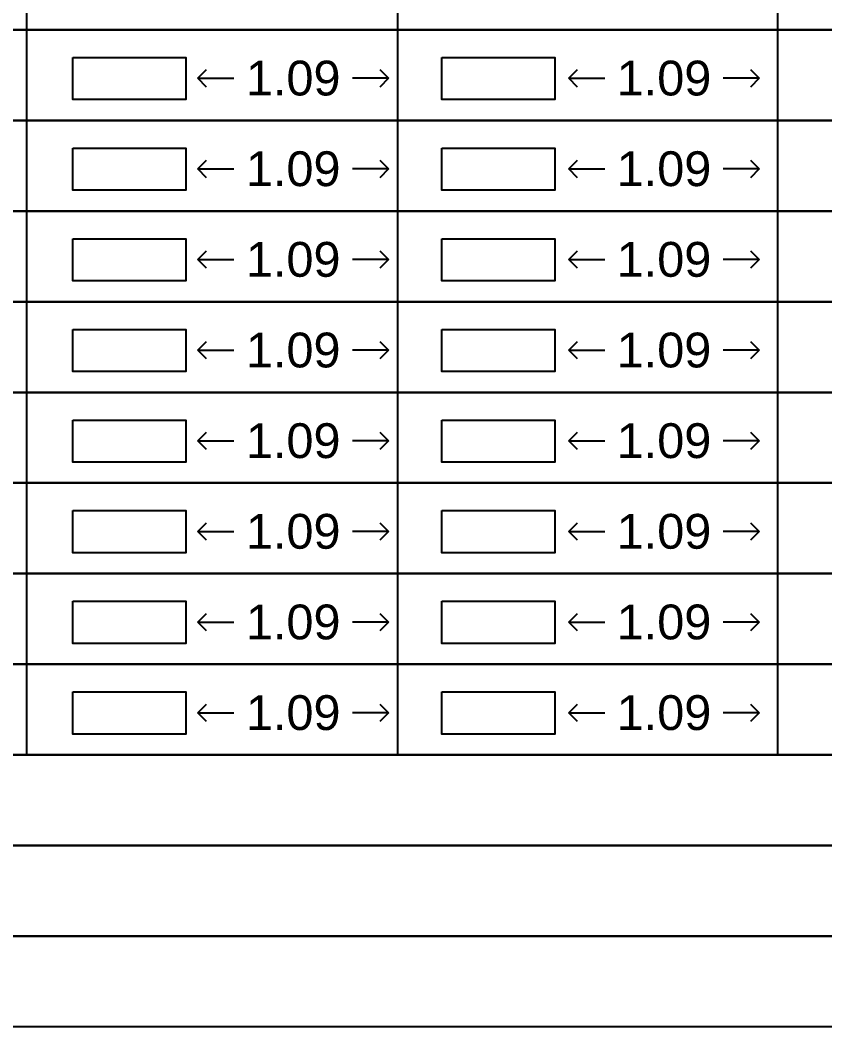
# Model space of a CAD drawing. Header units: millimetres. Extents: x -9481 to -9285, y 28728 to 28829.
# Drawn here: x -9451.48 to -9446.85, y 28745.74 to 28751.53 of the extents above; entities that cross this region are included whole.
import ezdxf

# ---------------------------------------------------------------- set-up
doc = ezdxf.new("R2010")
doc.units = ezdxf.units.MM
doc.header["$PDMODE"] = 34
doc.header["$PDSIZE"] = -15
doc.linetypes.add('CONTINULUS', pattern=[0])
for name, color, linetype in [('BLK_1_FLR_3_REGULAR_ROOM_1', 7, 'Continuous'), ('BLK_1_FLR_3_ROOM_1_MEZ_AREA_1', 11, 'Continuous'), ('BLK_1_FLR_3_ROOM_2_MEZ_AREA_1', 11, 'Continuous'), ('BLK_1_FLR_4_ROOM_1_MEZ_AREA_1', 11, 'Continuous'), ('BLK_1_FLR_4_ROOM_2_MEZ_AREA_1', 11, 'Continuous')]:
    doc.layers.add(name, color=color, linetype=linetype)
doc.layers.add('BLK_1_FLR_4_REGULAR_ROOM_1', color=7, linetype='Continuous', plot=False)
doc.layers.add('PLAN', color=7, linetype='Continuous', lineweight=40)
doc.styles.add('Arial', font='arial.ttf', dxfattribs={"height": 0.2})
doc.styles.add('style2', font='arial.ttf', dxfattribs={"height": 0.3})
doc.dimstyles.new('INT DIM', dxfattribs={"dimtxt": 0.3, "dimasz": 0.1, "dimexe": 0.18, "dimexo": 0.0625, "dimgap": 0.09, "dimtad": 0, "dimzin": 0, "dimdsep": 46, "dimtxsty": 'style2', "dimblk": 'OPEN90', "dimcen": 0.09, "dimse1": 1, "dimse2": 1, "dimclrd": 250, "dimclrt": 256, "dimadec": 0, "dimazin": 0, "dimtfac": 1, "dimtofl": 0, "dimtmove": 0, "dimatfit": 3, "dimfxl": 0.18, "dimtolj": 1, "dimtzin": 0, "dimlwd": -1, "dimarcsym": 0})

# ---------------------------------------------------------------- blocks, each defined once
blk = doc.blocks.new('_Open90')
at = {"layer": 'PLAN', "color": 0, "lineweight": -2}
for p, q in [((0, 0), (-1, 0)), ((-0.5, 0.5), (0, 0)), ((0, 0), (-0.5, -0.5))]:
    blk.add_line(p, q, dxfattribs=at)
blk = doc.blocks.new('*D187')
at = {"layer": 'BLK_1_FLR_3_REGULAR_ROOM_1', "color": 250, "transparency": 16777216}
for p, q in [((-9450.3558, 28751.1923), (-9450.2489, 28751.1923)), ((-9449.4608, 28751.1923), (-9449.5678, 28751.1923))]:
    blk.add_line(p, q, dxfattribs=at)
at = {"layer": 'Defpoints', "color": 0, "transparency": 16777216}
for p in [(-9450.4558, 28751.3124), (-9449.3608, 28751.3124), (-9449.3608, 28751.1923)]:
    blk.add_point(p, dxfattribs=at)
at = {"layer": 'BLK_1_FLR_3_REGULAR_ROOM_1', "color": 250, "transparency": 16777216, "xscale": 0.1, "yscale": 0.1, "zscale": 0.1, "rotation": 180}
blk.add_blockref('_Open90', (-9450.4558, 28751.1923), dxfattribs=at)
at = {"layer": 'BLK_1_FLR_3_REGULAR_ROOM_1', "color": 250, "transparency": 16777216, "xscale": 0.1, "yscale": 0.1, "zscale": 0.1}
blk.add_blockref('_Open90', (-9449.3608, 28751.1923), dxfattribs=at)
at = {"layer": 'BLK_1_FLR_3_REGULAR_ROOM_1', "transparency": 16777216, "insert": (-9449.9083, 28751.1923), "char_height": 0.2, "attachment_point": 5, "style": 'Arial', "bg_fill": 3, "box_fill_scale": 1.1, "bg_fill_color": 256, "bg_fill_true_color": 13158600, "bg_fill_transparency": 0}
blk.add_mtext('\\A1;1.09', dxfattribs=at)
blk = doc.blocks.new('*D188')
at = {"layer": 'BLK_1_FLR_4_REGULAR_ROOM_1', "color": 250, "transparency": 16777216}
for p, q in [((-9448.2254, 28751.1923), (-9448.1184, 28751.1923)), ((-9447.3304, 28751.1923), (-9447.4373, 28751.1923))]:
    blk.add_line(p, q, dxfattribs=at)
at = {"layer": 'Defpoints', "color": 0, "transparency": 16777216}
for p in [(-9448.3254, 28751.3124), (-9447.2304, 28751.3124), (-9447.2304, 28751.1923)]:
    blk.add_point(p, dxfattribs=at)
at = {"layer": 'BLK_1_FLR_4_REGULAR_ROOM_1', "color": 250, "transparency": 16777216, "xscale": 0.1, "yscale": 0.1, "zscale": 0.1, "rotation": 180}
blk.add_blockref('_Open90', (-9448.3254, 28751.1923), dxfattribs=at)
at = {"layer": 'BLK_1_FLR_4_REGULAR_ROOM_1', "color": 250, "transparency": 16777216, "xscale": 0.1, "yscale": 0.1, "zscale": 0.1}
blk.add_blockref('_Open90', (-9447.2304, 28751.1923), dxfattribs=at)
at = {"layer": 'BLK_1_FLR_4_REGULAR_ROOM_1', "transparency": 16777216, "insert": (-9447.7779, 28751.1923), "char_height": 0.2, "attachment_point": 5, "style": 'Arial', "bg_fill": 3, "box_fill_scale": 1.1, "bg_fill_color": 256, "bg_fill_true_color": 13158600, "bg_fill_transparency": 0}
blk.add_mtext('\\A1;1.09', dxfattribs=at)
blk = doc.blocks.new('*D194')
at = {"layer": 'BLK_1_FLR_3_REGULAR_ROOM_1', "color": 250, "transparency": 16777216}
for p, q in [((-9450.3558, 28750.6717), (-9450.2489, 28750.6717)), ((-9449.4608, 28750.6717), (-9449.5678, 28750.6717))]:
    blk.add_line(p, q, dxfattribs=at)
at = {"layer": 'Defpoints', "color": 0, "transparency": 16777216}
for p in [(-9450.4558, 28750.7918), (-9449.3608, 28750.7918), (-9449.3608, 28750.6717)]:
    blk.add_point(p, dxfattribs=at)
at = {"layer": 'BLK_1_FLR_3_REGULAR_ROOM_1', "color": 250, "transparency": 16777216, "xscale": 0.1, "yscale": 0.1, "zscale": 0.1, "rotation": 180}
blk.add_blockref('_Open90', (-9450.4558, 28750.6717), dxfattribs=at)
at = {"layer": 'BLK_1_FLR_3_REGULAR_ROOM_1', "color": 250, "transparency": 16777216, "xscale": 0.1, "yscale": 0.1, "zscale": 0.1}
blk.add_blockref('_Open90', (-9449.3608, 28750.6717), dxfattribs=at)
at = {"layer": 'BLK_1_FLR_3_REGULAR_ROOM_1', "transparency": 16777216, "insert": (-9449.9083, 28750.6717), "char_height": 0.2, "attachment_point": 5, "style": 'Arial', "bg_fill": 3, "box_fill_scale": 1.1, "bg_fill_color": 256, "bg_fill_true_color": 13158600, "bg_fill_transparency": 0}
blk.add_mtext('\\A1;1.09', dxfattribs=at)
blk = doc.blocks.new('*D195')
at = {"layer": 'BLK_1_FLR_4_REGULAR_ROOM_1', "color": 250, "transparency": 16777216}
for p, q in [((-9448.2254, 28750.6717), (-9448.1184, 28750.6717)), ((-9447.3304, 28750.6717), (-9447.4373, 28750.6717))]:
    blk.add_line(p, q, dxfattribs=at)
at = {"layer": 'Defpoints', "color": 0, "transparency": 16777216}
for p in [(-9448.3254, 28750.7918), (-9447.2304, 28750.7918), (-9447.2304, 28750.6717)]:
    blk.add_point(p, dxfattribs=at)
at = {"layer": 'BLK_1_FLR_4_REGULAR_ROOM_1', "color": 250, "transparency": 16777216, "xscale": 0.1, "yscale": 0.1, "zscale": 0.1, "rotation": 180}
blk.add_blockref('_Open90', (-9448.3254, 28750.6717), dxfattribs=at)
at = {"layer": 'BLK_1_FLR_4_REGULAR_ROOM_1', "color": 250, "transparency": 16777216, "xscale": 0.1, "yscale": 0.1, "zscale": 0.1}
blk.add_blockref('_Open90', (-9447.2304, 28750.6717), dxfattribs=at)
at = {"layer": 'BLK_1_FLR_4_REGULAR_ROOM_1', "transparency": 16777216, "insert": (-9447.7779, 28750.6717), "char_height": 0.2, "attachment_point": 5, "style": 'Arial', "bg_fill": 3, "box_fill_scale": 1.1, "bg_fill_color": 256, "bg_fill_true_color": 13158600, "bg_fill_transparency": 0}
blk.add_mtext('\\A1;1.09', dxfattribs=at)
blk = doc.blocks.new('*D201')
at = {"layer": 'BLK_1_FLR_3_REGULAR_ROOM_1', "color": 250, "transparency": 16777216}
for p, q in [((-9450.3558, 28750.1511), (-9450.2489, 28750.1511)), ((-9449.4608, 28750.1511), (-9449.5678, 28750.1511))]:
    blk.add_line(p, q, dxfattribs=at)
at = {"layer": 'Defpoints', "color": 0, "transparency": 16777216}
for p in [(-9450.4558, 28750.2711), (-9449.3608, 28750.2711), (-9449.3608, 28750.1511)]:
    blk.add_point(p, dxfattribs=at)
at = {"layer": 'BLK_1_FLR_3_REGULAR_ROOM_1', "color": 250, "transparency": 16777216, "xscale": 0.1, "yscale": 0.1, "zscale": 0.1, "rotation": 180}
blk.add_blockref('_Open90', (-9450.4558, 28750.1511), dxfattribs=at)
at = {"layer": 'BLK_1_FLR_3_REGULAR_ROOM_1', "color": 250, "transparency": 16777216, "xscale": 0.1, "yscale": 0.1, "zscale": 0.1}
blk.add_blockref('_Open90', (-9449.3608, 28750.1511), dxfattribs=at)
at = {"layer": 'BLK_1_FLR_3_REGULAR_ROOM_1', "transparency": 16777216, "insert": (-9449.9083, 28750.1511), "char_height": 0.2, "attachment_point": 5, "style": 'Arial', "bg_fill": 3, "box_fill_scale": 1.1, "bg_fill_color": 256, "bg_fill_true_color": 13158600, "bg_fill_transparency": 0}
blk.add_mtext('\\A1;1.09', dxfattribs=at)
blk = doc.blocks.new('*D202')
at = {"layer": 'BLK_1_FLR_4_REGULAR_ROOM_1', "color": 250, "transparency": 16777216}
for p, q in [((-9448.2254, 28750.1511), (-9448.1184, 28750.1511)), ((-9447.3304, 28750.1511), (-9447.4373, 28750.1511))]:
    blk.add_line(p, q, dxfattribs=at)
at = {"layer": 'Defpoints', "color": 0, "transparency": 16777216}
for p in [(-9448.3254, 28750.2711), (-9447.2304, 28750.2711), (-9447.2304, 28750.1511)]:
    blk.add_point(p, dxfattribs=at)
at = {"layer": 'BLK_1_FLR_4_REGULAR_ROOM_1', "color": 250, "transparency": 16777216, "xscale": 0.1, "yscale": 0.1, "zscale": 0.1, "rotation": 180}
blk.add_blockref('_Open90', (-9448.3254, 28750.1511), dxfattribs=at)
at = {"layer": 'BLK_1_FLR_4_REGULAR_ROOM_1', "color": 250, "transparency": 16777216, "xscale": 0.1, "yscale": 0.1, "zscale": 0.1}
blk.add_blockref('_Open90', (-9447.2304, 28750.1511), dxfattribs=at)
at = {"layer": 'BLK_1_FLR_4_REGULAR_ROOM_1', "transparency": 16777216, "insert": (-9447.7779, 28750.1511), "char_height": 0.2, "attachment_point": 5, "style": 'Arial', "bg_fill": 3, "box_fill_scale": 1.1, "bg_fill_color": 256, "bg_fill_true_color": 13158600, "bg_fill_transparency": 0}
blk.add_mtext('\\A1;1.09', dxfattribs=at)
blk = doc.blocks.new('*D208')
at = {"layer": 'BLK_1_FLR_3_REGULAR_ROOM_1', "color": 250, "transparency": 16777216}
for p, q in [((-9450.3558, 28749.6304), (-9450.2489, 28749.6304)), ((-9449.4608, 28749.6304), (-9449.5678, 28749.6304))]:
    blk.add_line(p, q, dxfattribs=at)
at = {"layer": 'Defpoints', "color": 0, "transparency": 16777216}
for p in [(-9450.4558, 28749.7505), (-9449.3608, 28749.7505), (-9449.3608, 28749.6304)]:
    blk.add_point(p, dxfattribs=at)
at = {"layer": 'BLK_1_FLR_3_REGULAR_ROOM_1', "color": 250, "transparency": 16777216, "xscale": 0.1, "yscale": 0.1, "zscale": 0.1, "rotation": 180}
blk.add_blockref('_Open90', (-9450.4558, 28749.6304), dxfattribs=at)
at = {"layer": 'BLK_1_FLR_3_REGULAR_ROOM_1', "color": 250, "transparency": 16777216, "xscale": 0.1, "yscale": 0.1, "zscale": 0.1}
blk.add_blockref('_Open90', (-9449.3608, 28749.6304), dxfattribs=at)
at = {"layer": 'BLK_1_FLR_3_REGULAR_ROOM_1', "transparency": 16777216, "insert": (-9449.9083, 28749.6304), "char_height": 0.2, "attachment_point": 5, "style": 'Arial', "bg_fill": 3, "box_fill_scale": 1.1, "bg_fill_color": 256, "bg_fill_true_color": 13158600, "bg_fill_transparency": 0}
blk.add_mtext('\\A1;1.09', dxfattribs=at)
blk = doc.blocks.new('*D209')
at = {"layer": 'BLK_1_FLR_4_REGULAR_ROOM_1', "color": 250, "transparency": 16777216}
for p, q in [((-9448.2254, 28749.6304), (-9448.1184, 28749.6304)), ((-9447.3304, 28749.6304), (-9447.4373, 28749.6304))]:
    blk.add_line(p, q, dxfattribs=at)
at = {"layer": 'Defpoints', "color": 0, "transparency": 16777216}
for p in [(-9448.3254, 28749.7505), (-9447.2304, 28749.7505), (-9447.2304, 28749.6304)]:
    blk.add_point(p, dxfattribs=at)
at = {"layer": 'BLK_1_FLR_4_REGULAR_ROOM_1', "color": 250, "transparency": 16777216, "xscale": 0.1, "yscale": 0.1, "zscale": 0.1, "rotation": 180}
blk.add_blockref('_Open90', (-9448.3254, 28749.6304), dxfattribs=at)
at = {"layer": 'BLK_1_FLR_4_REGULAR_ROOM_1', "color": 250, "transparency": 16777216, "xscale": 0.1, "yscale": 0.1, "zscale": 0.1}
blk.add_blockref('_Open90', (-9447.2304, 28749.6304), dxfattribs=at)
at = {"layer": 'BLK_1_FLR_4_REGULAR_ROOM_1', "transparency": 16777216, "insert": (-9447.7779, 28749.6304), "char_height": 0.2, "attachment_point": 5, "style": 'Arial', "bg_fill": 3, "box_fill_scale": 1.1, "bg_fill_color": 256, "bg_fill_true_color": 13158600, "bg_fill_transparency": 0}
blk.add_mtext('\\A1;1.09', dxfattribs=at)
blk = doc.blocks.new('*D222')
at = {"layer": 'BLK_1_FLR_3_REGULAR_ROOM_1', "color": 250, "transparency": 16777216}
for p, q in [((-9450.3558, 28749.1098), (-9450.2489, 28749.1098)), ((-9449.4608, 28749.1098), (-9449.5678, 28749.1098))]:
    blk.add_line(p, q, dxfattribs=at)
at = {"layer": 'Defpoints', "color": 0, "transparency": 16777216}
for p in [(-9450.4558, 28749.2298), (-9449.3608, 28749.2298), (-9449.3608, 28749.1098)]:
    blk.add_point(p, dxfattribs=at)
at = {"layer": 'BLK_1_FLR_3_REGULAR_ROOM_1', "color": 250, "transparency": 16777216, "xscale": 0.1, "yscale": 0.1, "zscale": 0.1, "rotation": 180}
blk.add_blockref('_Open90', (-9450.4558, 28749.1098), dxfattribs=at)
at = {"layer": 'BLK_1_FLR_3_REGULAR_ROOM_1', "color": 250, "transparency": 16777216, "xscale": 0.1, "yscale": 0.1, "zscale": 0.1}
blk.add_blockref('_Open90', (-9449.3608, 28749.1098), dxfattribs=at)
at = {"layer": 'BLK_1_FLR_3_REGULAR_ROOM_1', "transparency": 16777216, "insert": (-9449.9083, 28749.1098), "char_height": 0.2, "attachment_point": 5, "style": 'Arial', "bg_fill": 3, "box_fill_scale": 1.1, "bg_fill_color": 256, "bg_fill_true_color": 13158600, "bg_fill_transparency": 0}
blk.add_mtext('\\A1;1.09', dxfattribs=at)
blk = doc.blocks.new('*D223')
at = {"layer": 'BLK_1_FLR_4_REGULAR_ROOM_1', "color": 250, "transparency": 16777216}
for p, q in [((-9448.2254, 28749.1098), (-9448.1184, 28749.1098)), ((-9447.3304, 28749.1098), (-9447.4373, 28749.1098))]:
    blk.add_line(p, q, dxfattribs=at)
at = {"layer": 'Defpoints', "color": 0, "transparency": 16777216}
for p in [(-9448.3254, 28749.2298), (-9447.2304, 28749.2298), (-9447.2304, 28749.1098)]:
    blk.add_point(p, dxfattribs=at)
at = {"layer": 'BLK_1_FLR_4_REGULAR_ROOM_1', "color": 250, "transparency": 16777216, "xscale": 0.1, "yscale": 0.1, "zscale": 0.1, "rotation": 180}
blk.add_blockref('_Open90', (-9448.3254, 28749.1098), dxfattribs=at)
at = {"layer": 'BLK_1_FLR_4_REGULAR_ROOM_1', "color": 250, "transparency": 16777216, "xscale": 0.1, "yscale": 0.1, "zscale": 0.1}
blk.add_blockref('_Open90', (-9447.2304, 28749.1098), dxfattribs=at)
at = {"layer": 'BLK_1_FLR_4_REGULAR_ROOM_1', "transparency": 16777216, "insert": (-9447.7779, 28749.1098), "char_height": 0.2, "attachment_point": 5, "style": 'Arial', "bg_fill": 3, "box_fill_scale": 1.1, "bg_fill_color": 256, "bg_fill_true_color": 13158600, "bg_fill_transparency": 0}
blk.add_mtext('\\A1;1.09', dxfattribs=at)
blk = doc.blocks.new('*D215')
at = {"layer": 'BLK_1_FLR_3_REGULAR_ROOM_1', "color": 250, "transparency": 16777216}
for p, q in [((-9450.3558, 28748.5891), (-9450.2489, 28748.5891)), ((-9449.4608, 28748.5891), (-9449.5678, 28748.5891))]:
    blk.add_line(p, q, dxfattribs=at)
at = {"layer": 'Defpoints', "color": 0, "transparency": 16777216}
for p in [(-9450.4558, 28748.7092), (-9449.3608, 28748.7092), (-9449.3608, 28748.5891)]:
    blk.add_point(p, dxfattribs=at)
at = {"layer": 'BLK_1_FLR_3_REGULAR_ROOM_1', "color": 250, "transparency": 16777216, "xscale": 0.1, "yscale": 0.1, "zscale": 0.1, "rotation": 180}
blk.add_blockref('_Open90', (-9450.4558, 28748.5891), dxfattribs=at)
at = {"layer": 'BLK_1_FLR_3_REGULAR_ROOM_1', "color": 250, "transparency": 16777216, "xscale": 0.1, "yscale": 0.1, "zscale": 0.1}
blk.add_blockref('_Open90', (-9449.3608, 28748.5891), dxfattribs=at)
at = {"layer": 'BLK_1_FLR_3_REGULAR_ROOM_1', "transparency": 16777216, "insert": (-9449.9083, 28748.5891), "char_height": 0.2, "attachment_point": 5, "style": 'Arial', "bg_fill": 3, "box_fill_scale": 1.1, "bg_fill_color": 256, "bg_fill_true_color": 13158600, "bg_fill_transparency": 0}
blk.add_mtext('\\A1;1.09', dxfattribs=at)
blk = doc.blocks.new('*D216')
at = {"layer": 'BLK_1_FLR_4_REGULAR_ROOM_1', "color": 250, "transparency": 16777216}
for p, q in [((-9448.2254, 28748.5891), (-9448.1184, 28748.5891)), ((-9447.3304, 28748.5891), (-9447.4373, 28748.5891))]:
    blk.add_line(p, q, dxfattribs=at)
at = {"layer": 'Defpoints', "color": 0, "transparency": 16777216}
for p in [(-9448.3254, 28748.7092), (-9447.2304, 28748.7092), (-9447.2304, 28748.5891)]:
    blk.add_point(p, dxfattribs=at)
at = {"layer": 'BLK_1_FLR_4_REGULAR_ROOM_1', "color": 250, "transparency": 16777216, "xscale": 0.1, "yscale": 0.1, "zscale": 0.1, "rotation": 180}
blk.add_blockref('_Open90', (-9448.3254, 28748.5891), dxfattribs=at)
at = {"layer": 'BLK_1_FLR_4_REGULAR_ROOM_1', "color": 250, "transparency": 16777216, "xscale": 0.1, "yscale": 0.1, "zscale": 0.1}
blk.add_blockref('_Open90', (-9447.2304, 28748.5891), dxfattribs=at)
at = {"layer": 'BLK_1_FLR_4_REGULAR_ROOM_1', "transparency": 16777216, "insert": (-9447.7779, 28748.5891), "char_height": 0.2, "attachment_point": 5, "style": 'Arial', "bg_fill": 3, "box_fill_scale": 1.1, "bg_fill_color": 256, "bg_fill_true_color": 13158600, "bg_fill_transparency": 0}
blk.add_mtext('\\A1;1.09', dxfattribs=at)
blk = doc.blocks.new('*D271')
at = {"layer": 'BLK_1_FLR_3_ROOM_1_MEZ_AREA_1', "color": 250, "ltscale": 0.05, "transparency": 16777216}
for p, q in [((-9450.3558, 28748.0685), (-9450.2489, 28748.0685)), ((-9449.4608, 28748.0685), (-9449.5678, 28748.0685))]:
    blk.add_line(p, q, dxfattribs=at)
at = {"layer": 'Defpoints', "color": 0, "linetype": 'CONTINULUS', "ltscale": 0.05, "transparency": 16777216}
for p in [(-9450.4558, 28748.1885), (-9449.3608, 28748.1885), (-9449.3608, 28748.0685)]:
    blk.add_point(p, dxfattribs=at)
at = {"layer": 'BLK_1_FLR_3_ROOM_1_MEZ_AREA_1', "color": 250, "linetype": 'CONTINULUS', "ltscale": 0.05, "transparency": 16777216, "xscale": 0.1, "yscale": 0.1, "zscale": 0.1, "rotation": 180}
blk.add_blockref('_Open90', (-9450.4558, 28748.0685), dxfattribs=at)
at = {"layer": 'BLK_1_FLR_3_ROOM_1_MEZ_AREA_1', "color": 250, "linetype": 'CONTINULUS', "ltscale": 0.05, "transparency": 16777216, "xscale": 0.1, "yscale": 0.1, "zscale": 0.1}
blk.add_blockref('_Open90', (-9449.3608, 28748.0685), dxfattribs=at)
at = {"layer": 'BLK_1_FLR_3_ROOM_1_MEZ_AREA_1', "linetype": 'CONTINULUS', "ltscale": 0.05, "transparency": 16777216, "insert": (-9449.9083, 28748.0685), "char_height": 0.2, "attachment_point": 5, "style": 'Arial', "bg_fill": 3, "box_fill_scale": 1.1, "bg_fill_color": 256, "bg_fill_true_color": 13158600, "bg_fill_transparency": 0}
blk.add_mtext('\\A1;1.09', dxfattribs=at)
blk = doc.blocks.new('*D272')
at = {"layer": 'BLK_1_FLR_4_ROOM_1_MEZ_AREA_1', "color": 250, "ltscale": 0.05, "transparency": 16777216}
for p, q in [((-9448.2254, 28748.0685), (-9448.1184, 28748.0685)), ((-9447.3304, 28748.0685), (-9447.4373, 28748.0685))]:
    blk.add_line(p, q, dxfattribs=at)
at = {"layer": 'Defpoints', "color": 0, "linetype": 'CONTINULUS', "ltscale": 0.05, "transparency": 16777216}
for p in [(-9448.3254, 28748.1885), (-9447.2304, 28748.1885), (-9447.2304, 28748.0685)]:
    blk.add_point(p, dxfattribs=at)
at = {"layer": 'BLK_1_FLR_4_ROOM_1_MEZ_AREA_1', "color": 250, "linetype": 'CONTINULUS', "ltscale": 0.05, "transparency": 16777216, "xscale": 0.1, "yscale": 0.1, "zscale": 0.1, "rotation": 180}
blk.add_blockref('_Open90', (-9448.3254, 28748.0685), dxfattribs=at)
at = {"layer": 'BLK_1_FLR_4_ROOM_1_MEZ_AREA_1', "color": 250, "linetype": 'CONTINULUS', "ltscale": 0.05, "transparency": 16777216, "xscale": 0.1, "yscale": 0.1, "zscale": 0.1}
blk.add_blockref('_Open90', (-9447.2304, 28748.0685), dxfattribs=at)
at = {"layer": 'BLK_1_FLR_4_ROOM_1_MEZ_AREA_1', "linetype": 'CONTINULUS', "ltscale": 0.05, "transparency": 16777216, "insert": (-9447.7779, 28748.0685), "char_height": 0.2, "attachment_point": 5, "style": 'Arial', "bg_fill": 3, "box_fill_scale": 1.1, "bg_fill_color": 256, "bg_fill_true_color": 13158600, "bg_fill_transparency": 0}
blk.add_mtext('\\A1;1.09', dxfattribs=at)
blk = doc.blocks.new('*D278')
at = {"layer": 'BLK_1_FLR_3_ROOM_2_MEZ_AREA_1', "color": 250, "ltscale": 0.05, "transparency": 16777216}
for p, q in [((-9450.3558, 28747.5478), (-9450.2489, 28747.5478)), ((-9449.4608, 28747.5478), (-9449.5678, 28747.5478))]:
    blk.add_line(p, q, dxfattribs=at)
at = {"layer": 'Defpoints', "color": 0, "linetype": 'CONTINULUS', "ltscale": 0.05, "transparency": 16777216}
for p in [(-9450.4558, 28747.6679), (-9449.3608, 28747.6679), (-9449.3608, 28747.5478)]:
    blk.add_point(p, dxfattribs=at)
at = {"layer": 'BLK_1_FLR_3_ROOM_2_MEZ_AREA_1', "color": 250, "linetype": 'CONTINULUS', "ltscale": 0.05, "transparency": 16777216, "xscale": 0.1, "yscale": 0.1, "zscale": 0.1, "rotation": 180}
blk.add_blockref('_Open90', (-9450.4558, 28747.5478), dxfattribs=at)
at = {"layer": 'BLK_1_FLR_3_ROOM_2_MEZ_AREA_1', "color": 250, "linetype": 'CONTINULUS', "ltscale": 0.05, "transparency": 16777216, "xscale": 0.1, "yscale": 0.1, "zscale": 0.1}
blk.add_blockref('_Open90', (-9449.3608, 28747.5478), dxfattribs=at)
at = {"layer": 'BLK_1_FLR_3_ROOM_2_MEZ_AREA_1', "linetype": 'CONTINULUS', "ltscale": 0.05, "transparency": 16777216, "insert": (-9449.9083, 28747.5478), "char_height": 0.2, "attachment_point": 5, "style": 'Arial', "bg_fill": 3, "box_fill_scale": 1.1, "bg_fill_color": 256, "bg_fill_true_color": 13158600, "bg_fill_transparency": 0}
blk.add_mtext('\\A1;1.09', dxfattribs=at)
blk = doc.blocks.new('*D279')
at = {"layer": 'BLK_1_FLR_4_ROOM_2_MEZ_AREA_1', "color": 250, "ltscale": 0.05, "transparency": 16777216}
for p, q in [((-9448.2254, 28747.5478), (-9448.1184, 28747.5478)), ((-9447.3304, 28747.5478), (-9447.4373, 28747.5478))]:
    blk.add_line(p, q, dxfattribs=at)
at = {"layer": 'Defpoints', "color": 0, "linetype": 'CONTINULUS', "ltscale": 0.05, "transparency": 16777216}
for p in [(-9448.3254, 28747.6679), (-9447.2304, 28747.6679), (-9447.2304, 28747.5478)]:
    blk.add_point(p, dxfattribs=at)
at = {"layer": 'BLK_1_FLR_4_ROOM_2_MEZ_AREA_1', "color": 250, "linetype": 'CONTINULUS', "ltscale": 0.05, "transparency": 16777216, "xscale": 0.1, "yscale": 0.1, "zscale": 0.1, "rotation": 180}
blk.add_blockref('_Open90', (-9448.3254, 28747.5478), dxfattribs=at)
at = {"layer": 'BLK_1_FLR_4_ROOM_2_MEZ_AREA_1', "color": 250, "linetype": 'CONTINULUS', "ltscale": 0.05, "transparency": 16777216, "xscale": 0.1, "yscale": 0.1, "zscale": 0.1}
blk.add_blockref('_Open90', (-9447.2304, 28747.5478), dxfattribs=at)
at = {"layer": 'BLK_1_FLR_4_ROOM_2_MEZ_AREA_1', "linetype": 'CONTINULUS', "ltscale": 0.05, "transparency": 16777216, "insert": (-9447.7779, 28747.5478), "char_height": 0.2, "attachment_point": 5, "style": 'Arial', "bg_fill": 3, "box_fill_scale": 1.1, "bg_fill_color": 256, "bg_fill_true_color": 13158600, "bg_fill_transparency": 0}
blk.add_mtext('\\A1;1.09', dxfattribs=at)

msp = doc.modelspace()

# ---------------------------------------------------------------- linework, layer by layer
for p, q in [((-9451.4401, 28751.992), (-9451.4401, 28751.4713)), ((-9449.3086, 28751.992), (-9449.3086, 28751.4713)), ((-9447.1263, 28751.992), (-9447.1263, 28751.4713)), ((-9451.4401, 28751.4713), (-9451.4401, 28750.9507)), ((-9449.3086, 28751.4713), (-9449.3086, 28750.9507)), ((-9447.1263, 28751.4713), (-9447.1263, 28750.9507)), ((-9451.4401, 28750.9507), (-9451.4401, 28750.43)), ((-9449.3086, 28750.9507), (-9449.3086, 28750.43)), ((-9447.1263, 28750.9507), (-9447.1263, 28750.43)), ((-9451.4401, 28750.43), (-9451.4401, 28749.9094)), ((-9449.3086, 28750.43), (-9449.3086, 28749.9094)), ((-9447.1263, 28750.43), (-9447.1263, 28749.9094)), ((-9451.4401, 28749.9094), (-9451.4401, 28749.3887)), ((-9449.3086, 28749.9094), (-9449.3086, 28749.3887)), ((-9447.1263, 28749.9094), (-9447.1263, 28749.3887)), ((-9451.4401, 28749.3887), (-9451.4401, 28748.8681)), ((-9449.3086, 28749.3887), (-9449.3086, 28748.8681)), ((-9447.1263, 28749.3887), (-9447.1263, 28748.8681)), ((-9451.4401, 28748.8681), (-9451.4401, 28748.3474)), ((-9449.3086, 28748.8681), (-9449.3086, 28748.3474)), ((-9447.1263, 28748.8681), (-9447.1263, 28748.3474)), ((-9451.4401, 28748.3474), (-9451.4401, 28747.8268)), ((-9449.3086, 28748.3474), (-9449.3086, 28747.8268)), ((-9447.1263, 28748.3474), (-9447.1263, 28747.8268)), ((-9451.4401, 28747.8268), (-9451.4401, 28747.3062)), ((-9449.3086, 28747.8268), (-9449.3086, 28747.3062)), ((-9447.1263, 28747.8268), (-9447.1263, 28747.3062))]:
    msp.add_line(p, q)
for points in [[(-9461.7318, 28751.992), (-9442.23, 28751.992), (-9442.23, 28751.4713), (-9461.7318, 28751.4713)], [(-9461.7318, 28751.4713), (-9442.23, 28751.4713), (-9442.23, 28750.9507), (-9461.7318, 28750.9507)], [(-9461.7318, 28750.9507), (-9442.23, 28750.9507), (-9442.23, 28750.43), (-9461.7318, 28750.43)], [(-9461.7318, 28750.43), (-9442.23, 28750.43), (-9442.23, 28749.9094), (-9461.7318, 28749.9094)], [(-9461.7318, 28749.9094), (-9442.23, 28749.9094), (-9442.23, 28749.3887), (-9481.2579, 28749.3887), (-9481.2579, 28749.9094), (-9481.2579, 28749.9094)], [(-9481.2579, 28746.7855), (-9481.2579, 28747.3062), (-9442.23, 28747.3062), (-9442.23, 28746.7855), (-9457.8622, 28746.7855)], [(-9470.8642, 28746.7855), (-9442.23, 28746.7855), (-9442.23, 28746.2649), (-9457.8622, 28746.2649)], [(-9461.7318, 28746.2649), (-9442.23, 28746.2649), (-9442.23, 28745.7442), (-9481.2579, 28745.7442), (-9481.2579, 28746.2649)]]:
    msp.add_lwpolyline(points)
at = {"layer": 'BLK_1_FLR_3_REGULAR_ROOM_1', "color": 36}
msp.add_lwpolyline([(-9451.1743, 28751.3124), (-9450.5251, 28751.3124), (-9450.5251, 28751.0703), (-9451.1743, 28751.0703)], close=True, dxfattribs=at)
at = {"layer": 'BLK_1_FLR_3_REGULAR_ROOM_1', "color": 37}
msp.add_lwpolyline([(-9451.1743, 28750.7918), (-9450.5251, 28750.7918), (-9450.5251, 28750.5496), (-9451.1743, 28750.5496)], close=True, dxfattribs=at)
at = {"layer": 'BLK_1_FLR_3_REGULAR_ROOM_1', "color": 38}
for points in [[(-9451.1743, 28750.2711), (-9450.5251, 28750.2711), (-9450.5251, 28750.029), (-9451.1743, 28750.029)], [(-9451.1743, 28749.2298), (-9450.5251, 28749.2298), (-9450.5251, 28748.9877), (-9451.1743, 28748.9877)]]:
    msp.add_lwpolyline(points, close=True, dxfattribs=at)
at = {"layer": 'BLK_1_FLR_3_REGULAR_ROOM_1', "color": 39}
for points in [[(-9451.1743, 28749.7505), (-9450.5251, 28749.7505), (-9450.5251, 28749.5083), (-9451.1743, 28749.5083)], [(-9451.1743, 28748.7092), (-9450.5251, 28748.7092), (-9450.5251, 28748.467), (-9451.1743, 28748.467)]]:
    msp.add_lwpolyline(points, close=True, dxfattribs=at)
at = {"layer": 'BLK_1_FLR_3_ROOM_1_MEZ_AREA_1', "color": 11, "linetype": 'CONTINULUS', "ltscale": 0.05}
msp.add_lwpolyline([(-9451.1743, 28748.1885), (-9450.5251, 28748.1885), (-9450.5251, 28747.9464), (-9451.1743, 28747.9464)], close=True, dxfattribs=at)
at = {"layer": 'BLK_1_FLR_3_ROOM_2_MEZ_AREA_1', "color": 11, "linetype": 'CONTINULUS', "ltscale": 0.05}
msp.add_lwpolyline([(-9451.1743, 28747.6679), (-9450.5251, 28747.6679), (-9450.5251, 28747.4257), (-9451.1743, 28747.4257)], close=True, dxfattribs=at)
at = {"layer": 'BLK_1_FLR_4_REGULAR_ROOM_1', "color": 36}
msp.add_lwpolyline([(-9449.0552, 28751.3124), (-9448.406, 28751.3124), (-9448.406, 28751.0703), (-9449.0552, 28751.0703)], close=True, dxfattribs=at)
at = {"layer": 'BLK_1_FLR_4_REGULAR_ROOM_1', "color": 37}
msp.add_lwpolyline([(-9449.0552, 28750.7918), (-9448.406, 28750.7918), (-9448.406, 28750.5496), (-9449.0552, 28750.5496)], close=True, dxfattribs=at)
at = {"layer": 'BLK_1_FLR_4_REGULAR_ROOM_1', "color": 38}
for points in [[(-9449.0552, 28750.2711), (-9448.406, 28750.2711), (-9448.406, 28750.029), (-9449.0552, 28750.029)], [(-9449.0552, 28749.2298), (-9448.406, 28749.2298), (-9448.406, 28748.9877), (-9449.0552, 28748.9877)]]:
    msp.add_lwpolyline(points, close=True, dxfattribs=at)
at = {"layer": 'BLK_1_FLR_4_REGULAR_ROOM_1', "color": 39}
for points in [[(-9449.0552, 28749.7505), (-9448.406, 28749.7505), (-9448.406, 28749.5083), (-9449.0552, 28749.5083)], [(-9449.0552, 28748.7092), (-9448.406, 28748.7092), (-9448.406, 28748.467), (-9449.0552, 28748.467)]]:
    msp.add_lwpolyline(points, close=True, dxfattribs=at)
at = {"layer": 'BLK_1_FLR_4_ROOM_1_MEZ_AREA_1', "color": 11, "linetype": 'CONTINULUS', "ltscale": 0.05}
msp.add_lwpolyline([(-9449.0552, 28748.1885), (-9448.406, 28748.1885), (-9448.406, 28747.9464), (-9449.0552, 28747.9464)], close=True, dxfattribs=at)
at = {"layer": 'BLK_1_FLR_4_ROOM_2_MEZ_AREA_1', "color": 11, "linetype": 'CONTINULUS', "ltscale": 0.05}
msp.add_lwpolyline([(-9449.0552, 28747.6679), (-9448.406, 28747.6679), (-9448.406, 28747.4257), (-9449.0552, 28747.4257)], close=True, dxfattribs=at)

# ---------------------------------------------------------------- dimensions: what is measured, and where the dimension line sits
at = {"layer": 'BLK_1_FLR_3_REGULAR_ROOM_1', "color": 38}
dim = msp.add_linear_dim(base=(-9449.36082, 28749.10976), p1=(-9450.4558, 28749.22984), p2=(-9449.36082, 28749.22984), dimstyle='INT DIM', override={"dimtxt": 0.2, "dimtxsty": 'Arial', "dimfxl": 0.125, "dimtfill": 1, "dimtfillclr": 7, "dimarcsym": 1}, dxfattribs=at)
dim.commit()
dim.dimension.update_dxf_attribs({"geometry": '*D222', "text_midpoint": (-9449.90831, 28749.10976)})
at = {"layer": 'BLK_1_FLR_3_REGULAR_ROOM_1', "color": 39}
dim = msp.add_linear_dim(base=(-9449.36082, 28748.58911), p1=(-9450.4558, 28748.70919), p2=(-9449.36082, 28748.70919), dimstyle='INT DIM', override={"dimtxt": 0.2, "dimtxsty": 'Arial', "dimfxl": 0.125, "dimtfill": 1, "dimtfillclr": 7, "dimarcsym": 1}, dxfattribs=at)
dim.commit()
dim.dimension.update_dxf_attribs({"geometry": '*D215', "text_midpoint": (-9449.90831, 28748.58911)})
at = {"layer": 'BLK_1_FLR_3_ROOM_1_MEZ_AREA_1', "color": 11, "linetype": 'CONTINULUS', "ltscale": 0.05}
dim = msp.add_linear_dim(base=(-9449.36082, 28748.06847), p1=(-9450.4558, 28748.18854), p2=(-9449.36082, 28748.18854), dimstyle='INT DIM', override={"dimtxt": 0.2, "dimtxsty": 'Arial', "dimfxl": 0.125, "dimtfill": 1, "dimtfillclr": 7, "dimarcsym": 1}, dxfattribs=at)
dim.commit()
dim.dimension.update_dxf_attribs({"geometry": '*D271', "text_midpoint": (-9449.90831, 28748.06847)})
at = {"layer": 'BLK_1_FLR_3_ROOM_2_MEZ_AREA_1', "color": 11, "linetype": 'CONTINULUS', "ltscale": 0.05}
dim = msp.add_linear_dim(base=(-9449.36082, 28747.54782), p1=(-9450.4558, 28747.6679), p2=(-9449.36082, 28747.6679), dimstyle='INT DIM', override={"dimtxt": 0.2, "dimtxsty": 'Arial', "dimfxl": 0.125, "dimtfill": 1, "dimtfillclr": 7, "dimarcsym": 1}, dxfattribs=at)
dim.commit()
dim.dimension.update_dxf_attribs({"geometry": '*D278', "text_midpoint": (-9449.90831, 28747.54782)})
at = {"layer": 'BLK_1_FLR_4_REGULAR_ROOM_1', "color": 38}
dim = msp.add_linear_dim(base=(-9447.23039, 28749.10976), p1=(-9448.32537, 28749.22984), p2=(-9447.23039, 28749.22984), dimstyle='INT DIM', override={"dimtxt": 0.2, "dimtxsty": 'Arial', "dimfxl": 0.125, "dimtfill": 1, "dimtfillclr": 7, "dimarcsym": 1}, dxfattribs=at)
dim.commit()
dim.dimension.update_dxf_attribs({"geometry": '*D223', "text_midpoint": (-9447.77788, 28749.10976)})
at = {"layer": 'BLK_1_FLR_4_REGULAR_ROOM_1', "color": 39}
dim = msp.add_linear_dim(base=(-9447.23039, 28748.58911), p1=(-9448.32537, 28748.70919), p2=(-9447.23039, 28748.70919), dimstyle='INT DIM', override={"dimtxt": 0.2, "dimtxsty": 'Arial', "dimfxl": 0.125, "dimtfill": 1, "dimtfillclr": 7, "dimarcsym": 1}, dxfattribs=at)
dim.commit()
dim.dimension.update_dxf_attribs({"geometry": '*D216', "text_midpoint": (-9447.77788, 28748.58911)})
at = {"layer": 'BLK_1_FLR_4_ROOM_1_MEZ_AREA_1', "color": 11, "linetype": 'CONTINULUS', "ltscale": 0.05}
dim = msp.add_linear_dim(base=(-9447.23039, 28748.06847), p1=(-9448.32537, 28748.18854), p2=(-9447.23039, 28748.18854), dimstyle='INT DIM', override={"dimtxt": 0.2, "dimtxsty": 'Arial', "dimfxl": 0.125, "dimtfill": 1, "dimtfillclr": 7, "dimarcsym": 1}, dxfattribs=at)
dim.commit()
dim.dimension.update_dxf_attribs({"geometry": '*D272', "text_midpoint": (-9447.77788, 28748.06847)})
at = {"layer": 'BLK_1_FLR_4_ROOM_2_MEZ_AREA_1', "color": 11, "linetype": 'CONTINULUS', "ltscale": 0.05}
dim = msp.add_linear_dim(base=(-9447.23039, 28747.54782), p1=(-9448.32537, 28747.6679), p2=(-9447.23039, 28747.6679), dimstyle='INT DIM', override={"dimtxt": 0.2, "dimtxsty": 'Arial', "dimfxl": 0.125, "dimtfill": 1, "dimtfillclr": 7, "dimarcsym": 1}, dxfattribs=at)
dim.commit()
dim.dimension.update_dxf_attribs({"geometry": '*D279', "text_midpoint": (-9447.77788, 28747.54782)})

# ---------------------------------------------------------------- next in the draw order: linework, layer by layer
for points in [[(-9481.2579, 28749.3887), (-9442.23, 28749.3887), (-9442.23, 28748.8681), (-9481.2579, 28748.8681), (-9481.2579, 28749.3887)], [(-9481.2579, 28748.8681), (-9442.23, 28748.8681), (-9442.23, 28748.3474), (-9481.2579, 28748.3474), (-9481.2579, 28748.8681)]]:
    msp.add_lwpolyline(points, close=True)
for points in [[(-9481.2579, 28747.8268), (-9481.2579, 28748.3474), (-9442.23, 28748.3474), (-9442.23, 28747.8268), (-9457.8622, 28747.8268)], [(-9457.8622, 28747.8268), (-9442.23, 28747.8268), (-9442.23, 28747.3062), (-9481.2579, 28747.3062), (-9481.2579, 28747.8268)]]:
    msp.add_lwpolyline(points)

# ---------------------------------------------------------------- next in the draw order: dimensions: what is measured, and where the dimension line sits
at = {"layer": 'BLK_1_FLR_3_REGULAR_ROOM_1', "color": 36}
dim = msp.add_linear_dim(base=(-9449.36082, 28751.19235), p1=(-9450.4558, 28751.31242), p2=(-9449.36082, 28751.31242), dimstyle='INT DIM', override={"dimtxt": 0.2, "dimtxsty": 'Arial', "dimfxl": 0.125, "dimtfill": 1, "dimtfillclr": 7, "dimarcsym": 1}, dxfattribs=at)
dim.commit()
dim.dimension.update_dxf_attribs({"geometry": '*D187', "text_midpoint": (-9449.90831, 28751.19235)})
at = {"layer": 'BLK_1_FLR_3_REGULAR_ROOM_1', "color": 37}
dim = msp.add_linear_dim(base=(-9449.36082, 28750.6717), p1=(-9450.4558, 28750.79178), p2=(-9449.36082, 28750.79178), dimstyle='INT DIM', override={"dimtxt": 0.2, "dimtxsty": 'Arial', "dimfxl": 0.125, "dimtfill": 1, "dimtfillclr": 7, "dimarcsym": 1}, dxfattribs=at)
dim.commit()
dim.dimension.update_dxf_attribs({"geometry": '*D194', "text_midpoint": (-9449.90831, 28750.6717)})
at = {"layer": 'BLK_1_FLR_3_REGULAR_ROOM_1', "color": 38}
dim = msp.add_linear_dim(base=(-9449.36082, 28750.15105), p1=(-9450.4558, 28750.27113), p2=(-9449.36082, 28750.27113), dimstyle='INT DIM', override={"dimtxt": 0.2, "dimtxsty": 'Arial', "dimfxl": 0.125, "dimtfill": 1, "dimtfillclr": 7, "dimarcsym": 1}, dxfattribs=at)
dim.commit()
dim.dimension.update_dxf_attribs({"geometry": '*D201', "text_midpoint": (-9449.90831, 28750.15105)})
at = {"layer": 'BLK_1_FLR_3_REGULAR_ROOM_1', "color": 39}
dim = msp.add_linear_dim(base=(-9449.36082, 28749.63041), p1=(-9450.4558, 28749.75048), p2=(-9449.36082, 28749.75048), dimstyle='INT DIM', override={"dimtxt": 0.2, "dimtxsty": 'Arial', "dimfxl": 0.125, "dimtfill": 1, "dimtfillclr": 7, "dimarcsym": 1}, dxfattribs=at)
dim.commit()
dim.dimension.update_dxf_attribs({"geometry": '*D208', "text_midpoint": (-9449.90831, 28749.63041)})
at = {"layer": 'BLK_1_FLR_4_REGULAR_ROOM_1', "color": 36}
dim = msp.add_linear_dim(base=(-9447.23039, 28751.19235), p1=(-9448.32537, 28751.31242), p2=(-9447.23039, 28751.31242), dimstyle='INT DIM', override={"dimtxt": 0.2, "dimtxsty": 'Arial', "dimfxl": 0.125, "dimtfill": 1, "dimtfillclr": 7, "dimarcsym": 1}, dxfattribs=at)
dim.commit()
dim.dimension.update_dxf_attribs({"geometry": '*D188', "text_midpoint": (-9447.77788, 28751.19235)})
at = {"layer": 'BLK_1_FLR_4_REGULAR_ROOM_1', "color": 37}
dim = msp.add_linear_dim(base=(-9447.23039, 28750.6717), p1=(-9448.32537, 28750.79178), p2=(-9447.23039, 28750.79178), dimstyle='INT DIM', override={"dimtxt": 0.2, "dimtxsty": 'Arial', "dimfxl": 0.125, "dimtfill": 1, "dimtfillclr": 7, "dimarcsym": 1}, dxfattribs=at)
dim.commit()
dim.dimension.update_dxf_attribs({"geometry": '*D195', "text_midpoint": (-9447.77788, 28750.6717)})
at = {"layer": 'BLK_1_FLR_4_REGULAR_ROOM_1', "color": 38}
dim = msp.add_linear_dim(base=(-9447.23039, 28750.15105), p1=(-9448.32537, 28750.27113), p2=(-9447.23039, 28750.27113), dimstyle='INT DIM', override={"dimtxt": 0.2, "dimtxsty": 'Arial', "dimfxl": 0.125, "dimtfill": 1, "dimtfillclr": 7, "dimarcsym": 1}, dxfattribs=at)
dim.commit()
dim.dimension.update_dxf_attribs({"geometry": '*D202', "text_midpoint": (-9447.77788, 28750.15105)})
at = {"layer": 'BLK_1_FLR_4_REGULAR_ROOM_1', "color": 39}
dim = msp.add_linear_dim(base=(-9447.23039, 28749.63041), p1=(-9448.32537, 28749.75048), p2=(-9447.23039, 28749.75048), dimstyle='INT DIM', override={"dimtxt": 0.2, "dimtxsty": 'Arial', "dimfxl": 0.125, "dimtfill": 1, "dimtfillclr": 7, "dimarcsym": 1}, dxfattribs=at)
dim.commit()
dim.dimension.update_dxf_attribs({"geometry": '*D209', "text_midpoint": (-9447.77788, 28749.63041)})

doc.saveas('drawing.dxf')
